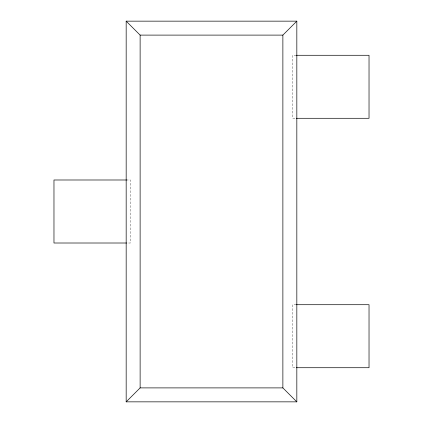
<?xml version="1.0" encoding="UTF-8"?>
<svg xmlns="http://www.w3.org/2000/svg" width="423" height="423" viewBox="0 0 423 423"><rect width="100%" height="100%" fill="white"/><g stroke="black" fill="none" stroke-linecap="round" stroke-linejoin="round"><path stroke-width="0.32" stroke-dasharray="2.12 1.59" d="M296.232 55.281L292.642 55.281L292.642 118.292L296.232 118.292M126.17 179.992L130.358 179.992L130.358 243.008L126.768 243.008M296.232 304.708L292.642 304.708L292.642 367.719L296.232 367.719"/><path stroke-width="0.63" d="M296.83 401.85L282.876 387.896L282.876 35.104L296.83 21.15L126.17 21.15L126.17 243.008L126.17 401.85L296.83 401.85L296.83 21.15M126.17 401.85L140.124 387.896L140.124 35.104L126.17 21.15M140.124 35.104L282.876 35.104M296.428 55.281L369.03 55.281L369.03 118.292L296.428 118.292M126.572 179.992L53.97 179.992L53.97 243.008L126.572 243.008M296.428 304.708L369.03 304.708L369.03 367.719L296.428 367.719M140.124 387.896L282.876 387.896"/></g></svg>
